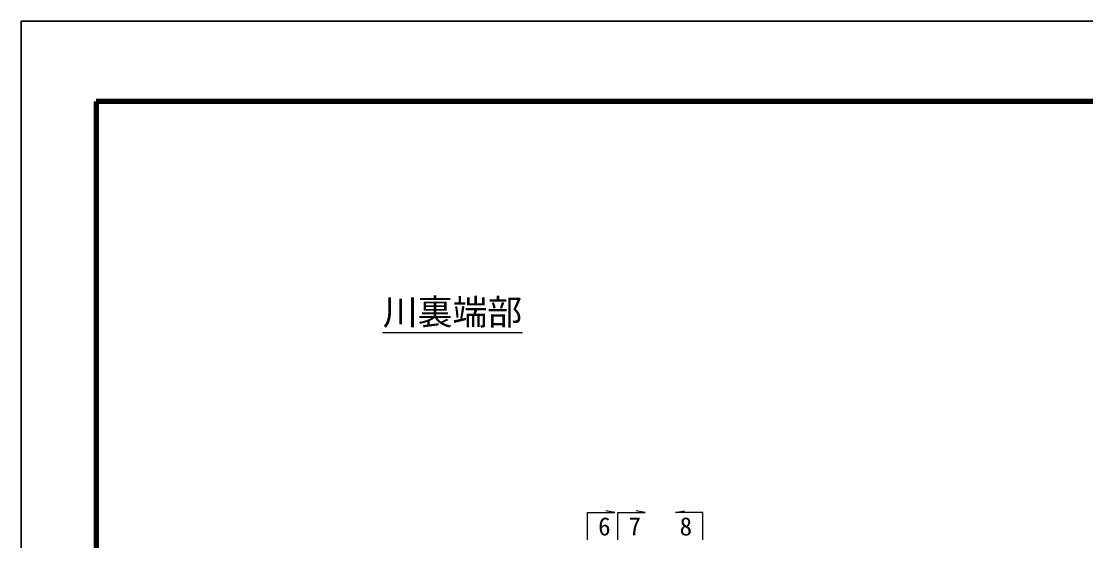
# Model space of a CAD drawing. Header units: millimetres. Extents: x 156724 to 219930, y -98905 to 17820.
# Drawn here: x 169470 to 186992, y 9263 to 17820 of the extents above; entities that cross this region are included whole.
import ezdxf
from ezdxf.enums import TextEntityAlignment as Align

# ---------------------------------------------------------------- set-up
doc = ezdxf.new("R2010")
doc.units = ezdxf.units.MM
doc.header["$LTSCALE"] = 60
doc.layers.get('Defpoints').update_dxf_attribs({"color": 151})
for name, color, linetype, lineweight in [('D-STR-HTXT', 7, 'Continuous', 13), ('D-TTL', 2, 'Continuous', 140), ('D-TTL-LINE', 7, 'Continuous', 13), ('D-TTL-TXT', 7, 'Continuous', 13)]:
    doc.layers.add(name, color=color, linetype=linetype, lineweight=lineweight)
doc.styles.add('MS ゴシック', font='MS Gothic.ttf')
doc.styles.add('ＭＳ ゴシック', font='MS Gothic.ttf')

msp = doc.modelspace()

# ---------------------------------------------------------------- linework, layer by layer
at = {"layer": 'D-STR-HTXT', "linetype": 'Continuous'}
for points in [[(178779.1, 9294.7), (178779.1, 9744.7), (179229.1, 9744.7), (179081.4, 9770.7)], [(179279.1, 9294.7), (179279.1, 9744.7), (179729.1, 9744.7), (179581.4, 9770.7)], [(180679.1, 9294.7), (180679.1, 9744.7), (180229.1, 9744.7), (180376.8, 9770.7)]]:
    msp.add_lwpolyline(points, dxfattribs=at)
at = {"layer": 'D-TTL'}
msp.add_lwpolyline([(170699.5, 16500), (170699.5, -16500), (218699.5, -16500), (218699.5, 16500)], close=True, dxfattribs=at)
at = {"layer": 'D-TTL-LINE'}
msp.add_line((175411.1, 12704.5), (177711.1, 12704.5), dxfattribs=at)
at = {"layer": 'Defpoints', "color": 1}
msp.add_lwpolyline([(169469.5, 17820), (169469.5, -17820), (219929.5, -17820), (219929.5, 17820)], close=True, dxfattribs=at)

# ---------------------------------------------------------------- texts
at = {"layer": 'D-STR-HTXT', "linetype": 'Continuous', "style": 'ＭＳ ゴシック'}
for s, p in [('6', (179059, 9364.4)), ('7', (179559, 9364.4)), ('8', (180399.1, 9364.4))]:
    msp.add_text(s, height=300, dxfattribs=at).set_placement(p, align=Align.CENTER)
at = {"layer": 'D-TTL-TXT', "style": 'MS ゴシック'}
msp.add_text('川裏端部', height=420, dxfattribs=at).set_placement((176561.1, 12704.5), align=Align.BOTTOM_CENTER)

doc.saveas('drawing.dxf')
